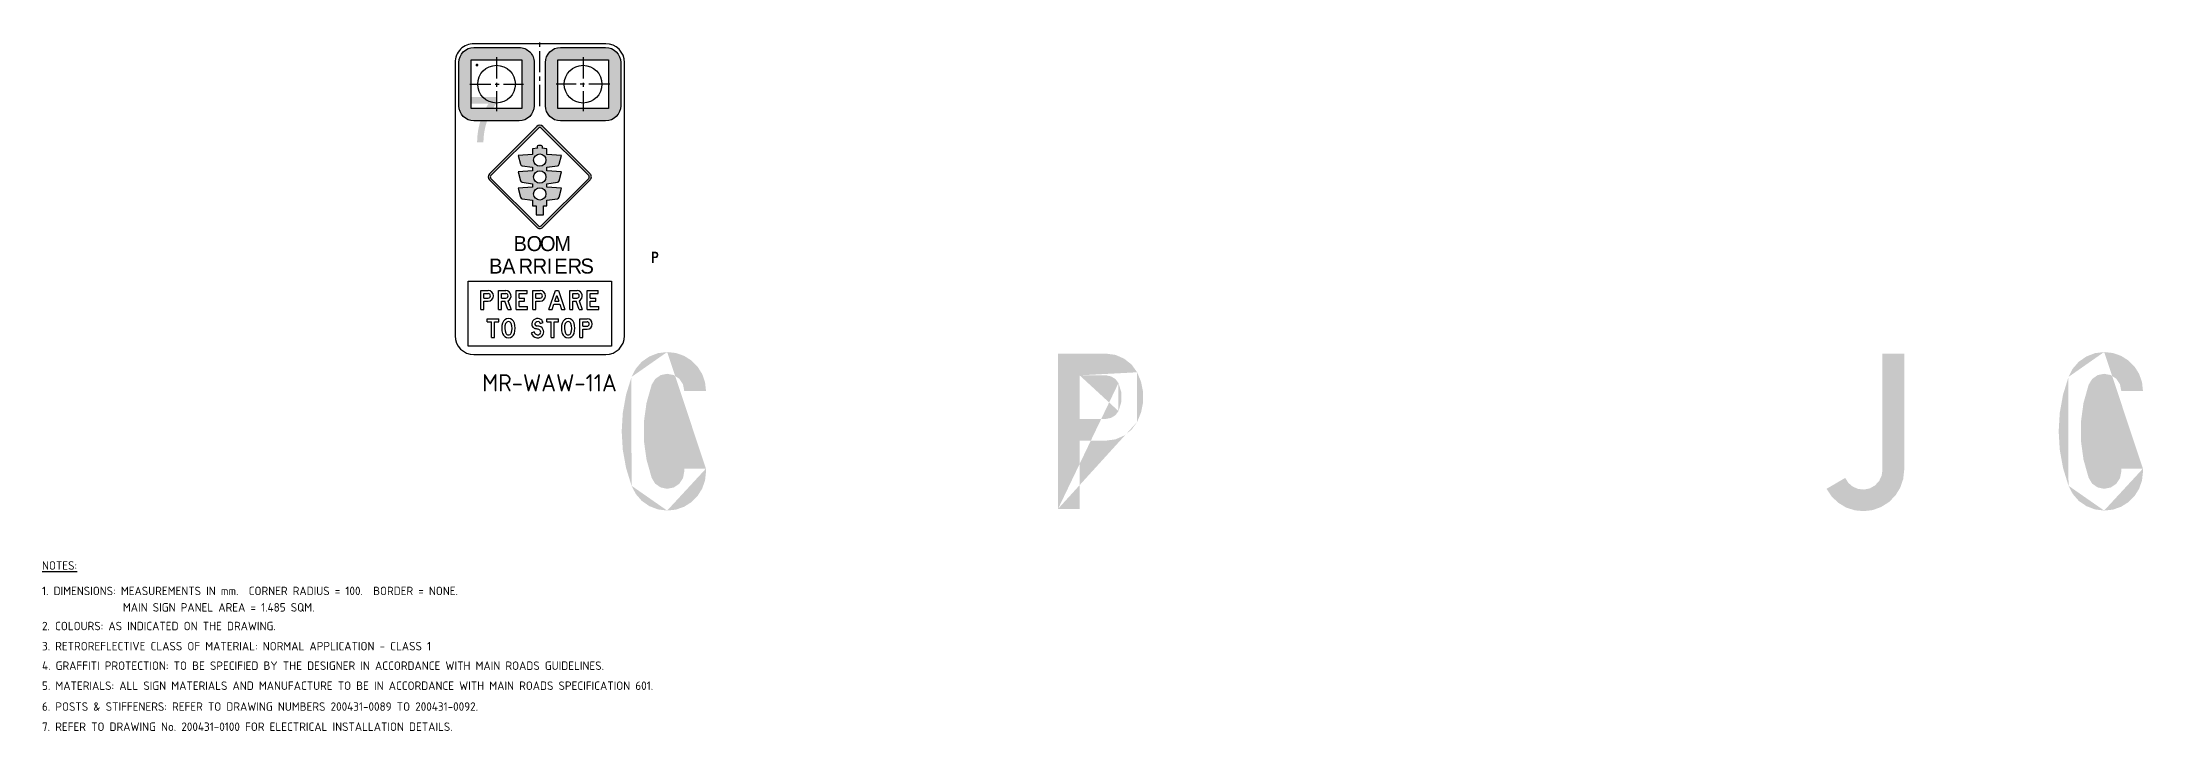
# Model space of a CAD drawing. Extents: x 19 to 1038, y -1303 to 254.
# Drawn here: x 19 to 763, y 10 to 254 of the extents above.
import ezdxf

# ---------------------------------------------------------------- set-up
doc = ezdxf.new("R2010")
doc.units = 0
doc.header["$LTSCALE"] = 6
doc.header["$MEASUREMENT"] = 0
doc.linetypes.add('CENTER', pattern=[2, 1.25, -0.25, 0.25, -0.25])
doc.linetypes.add('CENTERX2', pattern=[101.60000000000001, 63.5, -12.7, 12.7, -12.7])
for name, color, linetype in [('CENT25', 1, 'CENTER'), ('GREEN', 84, 'CONTINUOUS'), ('L25', 1, 'CONTINUOUS'), ('L35', 3, 'CONTINUOUS'), ('T25', 1, 'CONTINUOUS'), ('TBLK25', 1, 'CONTINUOUS')]:
    doc.layers.add(name, color=color, linetype=linetype)
doc.styles.add('DSERIES', font='Dseries.shx')
doc.styles.add('ISO', font='iso3098b.shx')

msp = doc.modelspace()

# ---------------------------------------------------------------- hatches: boundary and pattern name
at = {"layer": 'GREEN'}
h = msp.add_hatch(color=256, dxfattribs=at)
h.paths.add_polyline_path([(254.4669524879141, 101.9465322728692), (254.4411767802575, 101.9465322728692)], flags=16)
edge = h.paths.add_edge_path()
edge.add_line((246.7600158985751, 103.0548877021052), (254.4669524879141, 103.0548877021052))
edge.add_line((254.4669524879141, 103.0548877021052), (254.4669524879141, 101.9465322728692))
edge.add_line((254.1318682883776, 98.8792230617276), (254.4669524879141, 101.9465322728692))
edge.add_line((254.1318682883776, 98.8792230617276), (253.1266156897682, 95.96656809652592))
edge.add_line((253.1266156897682, 95.96656809652592), (251.4769703997424, 93.36322162320408))
edge.add_line((251.4769703997424, 93.36322162320408), (249.3118109565837, 91.17228647238863))
edge.add_line((249.3118109565837, 91.17228647238863), (246.7084644832619, 89.52264118236292))
edge.add_line((246.7084644832619, 89.52264118236292), (243.7958095180602, 88.51738858375347))
edge.add_line((243.7958095180602, 88.51738858375347), (240.7285003069186, 88.18230438421699))
edge.add_line((240.7285003069186, 88.18230438421699), (237.4807611421804, 88.59471570672343))
edge.add_line((237.4807611421804, 88.59471570672343), (234.4134519310388, 89.7546225512728))
edge.add_line((234.4134519310388, 89.7546225512728), (231.732778334747, 91.61047350255171))
edge.add_line((231.732778334747, 91.61047350255171), (229.5933945992449, 94.08494143759032))
edge.add_line((229.5933945992449, 94.08494143759032), (228.0984035551591, 96.997596402792))
edge.add_line((228.0984035551591, 96.997596402792), (226.1652254809102, 103.2610933633584))
edge.add_line((226.1652254809102, 103.2610933633584), (225.0053186363608, 109.7050202775214))
edge.add_line((225.0053186363608, 109.7050202775214), (224.6186830215111, 116.252050022311))
edge.add_line((224.6186830215111, 116.252050022311), (225.0053186363608, 122.773304059444))
edge.add_line((225.0053186363608, 122.773304059444), (226.1652254809102, 129.217230973607))
edge.add_line((226.1652254809102, 129.217230973607), (228.0984035551591, 135.4807279341734))
edge.add_line((228.0984035551591, 135.4807279341734), (229.5933945992449, 138.3933828993751))
edge.add_line((229.5933945992449, 138.3933828993751), (231.732778334747, 140.8678508344137))
edge.add_line((231.732778334747, 140.8678508344137), (234.4134519310388, 142.7237017856927))
edge.add_line((234.4134519310388, 142.7237017856927), (237.4807611421804, 143.9093843378987))
edge.add_line((237.4807611421804, 143.9093843378987), (240.7285003069186, 144.2960199527485))
edge.add_line((240.7285003069186, 144.2960199527485), (243.7958095180602, 143.960935753212))
edge.add_line((243.7958095180602, 143.960935753212), (246.7084644832619, 142.9556831546025))
edge.add_line((246.7084644832619, 142.9556831546025), (249.3118109565837, 141.3060378645768))
edge.add_line((249.3118109565837, 141.3060378645768), (251.4769703997424, 139.1408784214181))
edge.add_line((251.4769703997424, 139.1408784214181), (253.1266156897682, 136.5117562404395))
edge.add_line((253.1266156897682, 136.5117562404395), (254.1318682883776, 133.5991012752378))
edge.add_line((254.1318682883776, 133.5991012752378), (254.4669524879141, 130.5317920640963))
edge.add_line((254.4669524879141, 130.5317920640963), (246.7600158985751, 130.5317920640963))
edge.add_line((246.7600158985751, 130.5317920640963), (246.321828868412, 132.851605753195))
edge.add_line((246.321828868412, 132.851605753195), (245.0072677779228, 134.8363352427572))
edge.add_line((245.0072677779228, 134.8363352427572), (243.0483139960172, 136.1508963332464))
edge.add_line((243.0483139960172, 136.1508963332464), (240.7285003069186, 136.5890833634095))
edge.add_line((240.7285003069186, 136.5890833634095), (238.4086866178199, 136.1251206255898))
edge.add_line((238.4086866178199, 136.1251206255898), (236.475508543571, 134.7590081197872))
edge.add_line((236.475508543571, 134.7590081197872), (235.2382745760517, 132.7485029225683))
edge.add_line((235.2382745760517, 132.7485029225683), (233.4081993324294, 126.2788003007487))
edge.add_line((233.4081993324294, 126.2788003007487), (232.4802738567899, 119.6028920176758))
edge.add_line((232.4802738567899, 119.6028920176758), (232.4802738567899, 112.8754323192896))
edge.add_line((232.4802738567899, 112.8754323192896), (233.4081993324294, 106.2252997438734))
edge.add_line((233.4081993324294, 106.2252997438734), (235.2382745760517, 99.75559712205376))
edge.add_line((235.2382745760517, 99.75559712205376), (236.475508543571, 97.71931621717823))
edge.add_line((236.475508543571, 97.71931621717823), (238.4086866178199, 96.37897941903236))
edge.add_line((238.4086866178199, 96.37897941903236), (240.7285003069186, 95.88924097355596))
edge.add_line((240.7285003069186, 95.88924097355596), (243.0483139960172, 96.35320371137573))
edge.add_line((243.0483139960172, 96.35320371137573), (245.0072677779228, 97.66776480186496))
edge.add_line((245.0072677779228, 97.66776480186496), (246.321828868412, 99.62671858377053))
edge.add_line((246.321828868412, 99.62671858377053), (246.7600158985751, 101.9465322728692))
edge.add_line((246.7600158985751, 101.9465322728692), (246.7600158985751, 103.0548877021052))
edge = h.paths.add_edge_path(flags=16)
edge.add_line((254.4669524879141, 103.0548877021052), (254.4411767802575, 103.0548877021052))
edge.add_line((240.7285003069186, 144.2960199527485), (240.702724599262, 144.2960199527485))
edge.add_line((228.0984035551591, 135.4807279341734), (228.0726278475024, 135.4807279341734))
edge.add_line((228.0984035551591, 96.997596402792), (228.0726278475024, 96.997596402792))
edge.add_line((240.7285003069186, 88.18230438421699), (240.702724599262, 88.18230438421699))
h = msp.add_hatch(color=256, dxfattribs=at)
h.paths.add_polyline_path([(396.1302417688735, 136.0477935026198), (396.1044660612169, 136.0477935026198)], flags=16)
edge = h.paths.add_edge_path(flags=17)
edge.add_line((386.7736598895088, 120.6339203239419), (386.7736598895088, 136.0477935026198))
edge.add_line((386.7736598895088, 136.0477935026198), (396.1302417688735, 136.0477935026198))
edge.add_line((397.8829898895258, 135.6869335954267), (396.1302417688735, 136.0477935026198))
edge.add_line((397.8829898895258, 135.6869335954267), (399.429532348925, 134.7332324121305))
edge.add_line((399.429532348925, 134.7332324121305), (400.5121120705044, 133.2897927833581))
edge.add_line((400.5121120705044, 133.2897927833581), (401.5173646691138, 130.0420536186199))
edge.add_line((401.5173646691138, 130.0420536186199), (401.5173646691138, 126.6396602079418))
edge.add_line((401.5173646691138, 126.6396602079418), (400.5121120705044, 123.3919210432036))
edge.add_line((400.5121120705044, 123.3919210432036), (399.429532348925, 121.9484814144312))
edge.add_line((399.429532348925, 121.9484814144312), (397.8829898895258, 120.994780231135))
edge.add_line((397.8829898895258, 120.994780231135), (396.1302417688735, 120.6339203239419))
edge.add_line((396.1302417688735, 120.6339203239419), (386.7736598895088, 120.6339203239419))
h.paths.add_polyline_path([(396.1044660612169, 143.7289543843021), (396.1302417688735, 143.7289543843021)], flags=16)
edge = h.paths.add_edge_path()
edge.add_line((386.7736598895088, 88.74936995266336), (379.0924990078266, 88.74936995266336))
edge.add_line((379.0924990078266, 88.74936995266336), (379.0924990078266, 143.7289543843021))
edge.add_line((379.0924990078266, 143.7289543843021), (396.1302417688735, 143.7289543843021))
edge.add_line((399.429532348925, 143.290767354139), (396.1302417688735, 143.7289543843021))
edge.add_line((399.429532348925, 143.290767354139), (402.5226172677232, 141.9504305559931))
edge.add_line((402.5226172677232, 141.9504305559931), (405.1517394487017, 139.8625982358043))
edge.add_line((405.1517394487017, 139.8625982358043), (407.1106932306073, 137.1303732241992))
edge.add_line((407.1106932306073, 137.1303732241992), (408.5025814440665, 133.7537555211778))
edge.add_line((408.5025814440665, 133.7537555211778), (409.2243012584527, 130.1709321569031))
edge.add_line((409.2243012584527, 130.1709321569031), (409.2243012584527, 126.5107816696586))
edge.add_line((409.2243012584527, 126.5107816696586), (408.5025814440665, 122.9279583053839))
edge.add_line((408.5025814440665, 122.9279583053839), (407.1106932306073, 119.5513406023625))
edge.add_line((407.1106932306073, 119.5513406023625), (405.1517394487017, 116.8191155907574))
edge.add_line((405.1517394487017, 116.8191155907574), (402.5226172677232, 114.7312832705686))
edge.add_line((402.5226172677232, 114.7312832705686), (399.429532348925, 113.3909464724227))
edge.add_line((399.429532348925, 113.3909464724227), (396.1302417688735, 112.9527594422596))
edge.add_line((396.1302417688735, 112.9527594422596), (386.7736598895088, 112.9527594422596))
edge.add_line((386.7736598895088, 112.9527594422596), (386.7736598895088, 88.74936995266336))
edge = h.paths.add_edge_path()
edge.add_line((386.7736598895088, 136.0477935026198), (386.7478841818522, 136.0477935026198))
edge.add_line((400.5121120705044, 123.3919210432036), (400.4863363628477, 123.3919210432036))
edge.add_line((400.5121120705044, 133.2897927833581), (400.4863363628477, 133.2897927833581))
edge.add_line((379.0924990078266, 88.74936995266336), (379.0667233001699, 88.74936995266336))
edge.add_line((407.1106932306073, 119.5513406023625), (407.0849175229506, 119.5513406023625))
edge.add_line((407.1106932306073, 137.1303732241992), (407.0849175229506, 137.1303732241992))
h = msp.add_hatch(color=256, dxfattribs=at)
h.paths.add_polyline_path([(396.1302417688735, 136.0477935026198), (396.1044660612169, 136.0477935026198)], flags=16)
edge = h.paths.add_edge_path(flags=17)
edge.add_line((386.7736598895088, 120.6339203239419), (386.7736598895088, 136.0477935026198))
edge.add_line((386.7736598895088, 136.0477935026198), (396.1302417688735, 136.0477935026198))
edge.add_line((397.8829898895258, 135.6869335954267), (396.1302417688735, 136.0477935026198))
edge.add_line((397.8829898895258, 135.6869335954267), (399.429532348925, 134.7332324121305))
edge.add_line((399.429532348925, 134.7332324121305), (400.5121120705044, 133.2897927833581))
edge.add_line((400.5121120705044, 133.2897927833581), (401.5173646691138, 130.0420536186199))
edge.add_line((401.5173646691138, 130.0420536186199), (401.5173646691138, 126.6396602079418))
edge.add_line((401.5173646691138, 126.6396602079418), (400.5121120705044, 123.3919210432036))
edge.add_line((400.5121120705044, 123.3919210432036), (399.429532348925, 121.9484814144312))
edge.add_line((399.429532348925, 121.9484814144312), (397.8829898895258, 120.994780231135))
edge.add_line((397.8829898895258, 120.994780231135), (396.1302417688735, 120.6339203239419))
edge.add_line((396.1302417688735, 120.6339203239419), (386.7736598895088, 120.6339203239419))
h.paths.add_polyline_path([(396.1044660612169, 143.7289543843021), (396.1302417688735, 143.7289543843021)], flags=16)
edge = h.paths.add_edge_path()
edge.add_line((386.7736598895088, 88.74936995266336), (379.0924990078266, 88.74936995266336))
edge.add_line((379.0924990078266, 88.74936995266336), (379.0924990078266, 143.7289543843021))
edge.add_line((379.0924990078266, 143.7289543843021), (396.1302417688735, 143.7289543843021))
edge.add_line((399.429532348925, 143.290767354139), (396.1302417688735, 143.7289543843021))
edge.add_line((399.429532348925, 143.290767354139), (402.5226172677232, 141.9504305559931))
edge.add_line((402.5226172677232, 141.9504305559931), (405.1517394487017, 139.8625982358043))
edge.add_line((405.1517394487017, 139.8625982358043), (407.1106932306073, 137.1303732241992))
edge.add_line((407.1106932306073, 137.1303732241992), (408.5025814440665, 133.7537555211778))
edge.add_line((408.5025814440665, 133.7537555211778), (409.2243012584527, 130.1709321569031))
edge.add_line((409.2243012584527, 130.1709321569031), (409.2243012584527, 126.5107816696586))
edge.add_line((409.2243012584527, 126.5107816696586), (408.5025814440665, 122.9279583053839))
edge.add_line((408.5025814440665, 122.9279583053839), (407.1106932306073, 119.5513406023625))
edge.add_line((407.1106932306073, 119.5513406023625), (405.1517394487017, 116.8191155907574))
edge.add_line((405.1517394487017, 116.8191155907574), (402.5226172677232, 114.7312832705686))
edge.add_line((402.5226172677232, 114.7312832705686), (399.429532348925, 113.3909464724227))
edge.add_line((399.429532348925, 113.3909464724227), (396.1302417688735, 112.9527594422596))
edge.add_line((396.1302417688735, 112.9527594422596), (386.7736598895088, 112.9527594422596))
edge.add_line((386.7736598895088, 112.9527594422596), (386.7736598895088, 88.74936995266336))
edge = h.paths.add_edge_path()
edge.add_line((386.7736598895088, 136.0477935026198), (386.7478841818522, 136.0477935026198))
edge.add_line((400.5121120705044, 123.3919210432036), (400.4863363628477, 123.3919210432036))
edge.add_line((400.5121120705044, 133.2897927833581), (400.4863363628477, 133.2897927833581))
edge.add_line((379.0924990078266, 88.74936995266336), (379.0667233001699, 88.74936995266336))
edge.add_line((407.1106932306073, 119.5513406023625), (407.0849175229506, 119.5513406023625))
edge.add_line((407.1106932306073, 137.1303732241992), (407.0849175229506, 137.1303732241992))
h = msp.add_hatch(color=256, dxfattribs=at)
h.paths.add_polyline_path([(671.0023882194105, 102.4878221336589), (670.976612511754, 102.4878221336589)], flags=16)
edge = h.paths.add_edge_path()
edge.add_line((671.0023882194105, 143.7289543843021), (671.0023882194105, 102.4878221336589))
edge.add_line((670.6673040198741, 100.4515412287834), (671.0023882194105, 102.4878221336589))
edge.add_line((670.6673040198741, 100.4515412287834), (669.7651542518913, 98.56991456984775))
edge.add_line((669.7651542518913, 98.56991456984775), (668.3217146231187, 97.07492352576196))
edge.add_line((668.3217146231187, 97.07492352576196), (666.517415087153, 96.04389521949588))
edge.add_line((666.517415087153, 96.04389521949588), (664.4811341822776, 95.63148389698944))
edge.add_line((664.4811341822776, 95.63148389698944), (662.4190775697455, 95.83768955824269))
edge.add_line((662.4190775697455, 95.83768955824269), (660.5116752031531, 96.63673649559888))
edge.add_line((660.5116752031531, 96.63673649559888), (658.9135813284407, 97.97707329374475))
edge.add_line((658.9135813284407, 97.97707329374475), (657.8052258992047, 99.75559712205376))
edge.add_line((657.8052258992047, 99.75559712205376), (651.2066447391018, 95.88924097355596))
edge.add_line((651.2066447391018, 95.88924097355596), (652.9851685674108, 93.20856737726416))
edge.add_line((652.9851685674108, 93.20856737726416), (655.3049822565094, 90.96608081113544))
edge.add_line((655.3049822565094, 90.96608081113544), (658.0629829757712, 89.29065981345303))
edge.add_line((658.0629829757712, 89.29065981345303), (661.1302921869128, 88.28540721484364))
edge.add_line((661.1302921869128, 88.28540721484364), (664.3522556439943, 87.9760987229638))
edge.add_line((664.3522556439943, 87.9760987229638), (667.5484433934191, 88.3627343378136))
edge.add_line((667.5484433934191, 88.3627343378136), (670.5642011892475, 89.47108976704959))
edge.add_line((670.5642011892475, 89.47108976704959), (673.2964262008526, 91.19806218004533))
edge.add_line((673.2964262008526, 91.19806218004533), (675.5646884746379, 93.49210016148731))
edge.add_line((675.5646884746379, 93.49210016148731), (677.265885179977, 96.25010088074907))
edge.add_line((677.265885179977, 96.25010088074907), (678.3226891938997, 99.29163438423404))
edge.add_line((678.3226891938997, 99.29163438423404), (678.6835491010928, 102.4878221336589))
edge.add_line((678.6835491010928, 102.4878221336589), (678.6835491010928, 143.7289543843021))
edge.add_line((678.6835491010928, 143.7289543843021), (671.0023882194105, 143.7289543843021))
edge = h.paths.add_edge_path(flags=16)
edge.add_line((678.6835491010928, 102.4878221336589), (678.6577733934362, 102.4878221336589))
edge.add_line((678.6835491010928, 102.4878221336589), (678.6577733934362, 102.4878221336589))
edge = h.paths.add_edge_path(flags=16)
edge.add_line((657.8052258992047, 99.75559712205376), (657.779450191548, 99.75559712205376))
h = msp.add_hatch(color=256, dxfattribs=at)
h.paths.add_polyline_path([(763.2278702149115, 101.9465322728692), (763.2020945072547, 101.9465322728692)], flags=16)
edge = h.paths.add_edge_path()
edge.add_line((755.5467093332292, 103.0548877021052), (763.2278702149115, 103.0548877021052))
edge.add_line((763.2278702149115, 103.0548877021052), (763.2278702149115, 101.9465322728692))
edge.add_line((762.8927860153749, 98.8792230617276), (763.2278702149115, 101.9465322728692))
edge.add_line((762.8927860153749, 98.8792230617276), (761.8875334167656, 95.96656809652592))
edge.add_line((761.8875334167656, 95.96656809652592), (760.2636638343964, 93.36322162320408))
edge.add_line((760.2636638343964, 93.36322162320408), (758.0727286835811, 91.17228647238863))
edge.add_line((758.0727286835811, 91.17228647238863), (755.4693822102591, 89.52264118236292))
edge.add_line((755.4693822102591, 89.52264118236292), (752.5567272450575, 88.51738858375347))
edge.add_line((752.5567272450575, 88.51738858375347), (749.4894180339159, 88.18230438421699))
edge.add_line((749.4894180339159, 88.18230438421699), (746.2416788691778, 88.59471570672343))
edge.add_line((746.2416788691778, 88.59471570672343), (743.2001453656928, 89.7546225512728))
edge.add_line((743.2001453656928, 89.7546225512728), (740.4936960617443, 91.61047350255171))
edge.add_line((740.4936960617443, 91.61047350255171), (738.3543123262423, 94.08494143759032))
edge.add_line((738.3543123262423, 94.08494143759032), (736.8593212821564, 96.997596402792))
edge.add_line((736.8593212821564, 96.997596402792), (734.9261432079076, 103.2610933633584))
edge.add_line((734.9261432079076, 103.2610933633584), (733.7662363633582, 109.7050202775214))
edge.add_line((733.7662363633582, 109.7050202775214), (733.3796007485084, 116.252050022311))
edge.add_line((733.3796007485084, 116.252050022311), (733.7662363633582, 122.773304059444))
edge.add_line((733.7662363633582, 122.773304059444), (734.9261432079076, 129.217230973607))
edge.add_line((734.9261432079076, 129.217230973607), (736.8593212821564, 135.4807279341734))
edge.add_line((736.8593212821564, 135.4807279341734), (738.3543123262423, 138.3933828993751))
edge.add_line((738.3543123262423, 138.3933828993751), (740.4936960617443, 140.8678508344137))
edge.add_line((740.4936960617443, 140.8678508344137), (743.2001453656928, 142.7237017856927))
edge.add_line((743.2001453656928, 142.7237017856927), (746.2416788691778, 143.9093843378987))
edge.add_line((746.2416788691778, 143.9093843378987), (749.4894180339159, 144.2960199527485))
edge.add_line((749.4894180339159, 144.2960199527485), (752.5567272450575, 143.960935753212))
edge.add_line((752.5567272450575, 143.960935753212), (755.4693822102591, 142.9556831546025))
edge.add_line((755.4693822102591, 142.9556831546025), (758.0727286835811, 141.3060378645768))
edge.add_line((758.0727286835811, 141.3060378645768), (760.2636638343964, 139.1408784214181))
edge.add_line((760.2636638343964, 139.1408784214181), (761.8875334167656, 136.5117562404395))
edge.add_line((761.8875334167656, 136.5117562404395), (762.8927860153749, 133.5991012752378))
edge.add_line((762.8927860153749, 133.5991012752378), (763.2278702149115, 130.5317920640963))
edge.add_line((763.2278702149115, 130.5317920640963), (755.5467093332292, 130.5317920640963))
edge.add_line((755.5467093332292, 130.5317920640963), (755.0827465954094, 132.851605753195))
edge.add_line((755.0827465954094, 132.851605753195), (753.7681855049201, 134.8363352427572))
edge.add_line((753.7681855049201, 134.8363352427572), (751.8092317230146, 136.1508963332464))
edge.add_line((751.8092317230146, 136.1508963332464), (749.4894180339159, 136.5890833634095))
edge.add_line((749.4894180339159, 136.5890833634095), (747.1696043448172, 136.1251206255898))
edge.add_line((747.1696043448172, 136.1251206255898), (745.2364262705684, 134.7590081197872))
edge.add_line((745.2364262705684, 134.7590081197872), (743.9991923030491, 132.7485029225683))
edge.add_line((743.9991923030491, 132.7485029225683), (742.1691170594268, 126.2788003007487))
edge.add_line((742.1691170594268, 126.2788003007487), (741.266967291444, 119.6028920176758))
edge.add_line((741.266967291444, 119.6028920176758), (741.266967291444, 112.8754323192896))
edge.add_line((741.266967291444, 112.8754323192896), (742.1691170594268, 106.2252997438734))
edge.add_line((742.1691170594268, 106.2252997438734), (743.9991923030491, 99.75559712205376))
edge.add_line((743.9991923030491, 99.75559712205376), (745.2364262705684, 97.71931621717823))
edge.add_line((745.2364262705684, 97.71931621717823), (747.1696043448172, 96.37897941903236))
edge.add_line((747.1696043448172, 96.37897941903236), (749.4894180339159, 95.88924097355596))
edge.add_line((749.4894180339159, 95.88924097355596), (751.8092317230146, 96.35320371137573))
edge.add_line((751.8092317230146, 96.35320371137573), (753.7681855049201, 97.66776480186496))
edge.add_line((753.7681855049201, 97.66776480186496), (755.0827465954094, 99.62671858377053))
edge.add_line((755.0827465954094, 99.62671858377053), (755.5467093332292, 101.9465322728692))
edge.add_line((755.5467093332292, 101.9465322728692), (755.5467093332292, 103.0548877021052))
edge = h.paths.add_edge_path(flags=16)
edge.add_line((763.2278702149115, 103.0548877021052), (763.2020945072547, 103.0548877021052))
edge.add_line((749.4894180339159, 144.2960199527485), (749.4636423262592, 144.2960199527485))
edge.add_line((736.8593212821564, 135.4807279341734), (736.8335455744998, 135.4807279341734))
edge.add_line((736.8593212821564, 96.997596402792), (736.8335455744998, 96.997596402792))
edge.add_line((749.4894180339159, 88.18230438421699), (749.4636423262592, 88.18230438421699))
at = {"layer": 'L25', "linetype": 'Continuous'}
h = msp.add_hatch(color=256, dxfattribs=at)
edge = h.paths.add_edge_path()
edge.add_line((172.3065754566924, 252.0929187515363), (188.293947591699, 252.0929187515363))
edge.add_arc((188.293947591699, 246.759585418203), 5.333333333333343, 0, 90.00000000000028, ccw=False)
edge.add_line((193.6272809250323, 246.759585418203), (193.6272809250323, 231.4508253812278))
edge.add_arc((188.293947591699, 231.4508253812278), 5.333333333333343, -90, 0, ccw=False)
edge.add_line((188.293947591699, 226.1174920478944), (172.3065754566924, 226.1174920478945))
edge.add_arc((172.3065754566924, 231.4508253812278), 5.333333333333371, 180.0000000000003, 270, ccw=False)
edge.add_line((166.9732421233591, 231.4508253812278), (166.9732421233591, 246.759585418203))
edge.add_arc((172.3065754566924, 246.759585418203), 5.333333333333343, 90, 179.9999999999997, ccw=False)
h.paths.add_polyline_path([(171.3024799072994, 230.4467298318348), (171.3024799072994, 247.763680967596), (189.2980431410919, 247.7636809675961), (189.2980431410919, 230.4467298318348)], flags=16)
h = msp.add_hatch(color=256, dxfattribs=at)
edge = h.paths.add_edge_path()
edge.add_line((197.6211836173789, 231.4508253812278), (197.6211836173789, 246.759585418203))
edge.add_arc((202.9545169507123, 246.759585418203), 5.333333333333343, 90, 179.9999999999997, ccw=False)
edge.add_line((202.9545169507123, 252.0929187515363), (218.9418890857189, 252.0929187515364))
edge.add_arc((218.9418890857189, 246.759585418203), 5.333333333333343, 0, 89.99999999999972, ccw=False)
edge.add_line((224.2752224190523, 246.759585418203), (224.2752224190523, 231.4508253812278))
edge.add_arc((218.9418890857189, 231.4508253812278), 5.333333333333343, -90, 0, ccw=False)
edge.add_line((218.9418890857189, 226.1174920478945), (202.9545169507123, 226.1174920478945))
edge.add_arc((202.9545169507122, 231.4508253812278), 5.333333333333343, 180, 270.0000000000003, ccw=False)
h.paths.add_polyline_path([(201.9504214013195, 230.4467298318348), (201.9504214013194, 247.763680967596), (219.945984635112, 247.763680967596), (219.945984635112, 230.4467298318348)], flags=16)
at = {"layer": 'L25'}
h = msp.add_hatch(color=256, dxfattribs=at)
h.paths.add_polyline_path([(212.437683591859, 207.2945625967369), (212.9887781655513, 207.7766825268959), (196.6575857303342, 224.1078749820692, 0.1989123675384485), (195.6243712258112, 224.535846443053), (195.6243712258112, 223.8052534609296, -0.1989123675384481), (196.1409784780717, 223.5912677304381)])
h.paths.add_polyline_path([(195.1077639741823, 223.5912677310696, -0.1989123672207752), (195.6243712258112, 223.8052534609296), (195.6243712258112, 224.535846443053, 0.1989123672207845), (194.5911567225513, 224.1078749833321), (177.8014210343237, 207.3181393156321, 0.1962325273449363), (177.3797225818956, 206.2848214560028), (178.1000539906568, 206.2848214560028, -0.2023679238723607), (178.3180282859546, 206.8015320633695)])
h.paths.add_polyline_path([(212.437683591859, 207.2945625967369), (212.9307141668743, 206.801532021119, -0.4142135622069192), (212.9307141665361, 205.7683175172069), (205.7087359511171, 198.5463393024184), (206.5195651736851, 198.3239540210672), (213.4473214184603, 205.2517102652375, 0.4142135622069266), (213.4473214191367, 207.3181392727501), (212.9887781655513, 207.7766825268959)])
h = msp.add_hatch(color=1, dxfattribs=at)
edge = h.paths.add_edge_path()
edge.add_arc((201.7422353669219, 210.9355816121769), 0.7576213815243593, 277.4314079711583, 345.9637565320593)
edge.add_line((202.4772360681575, 210.7518314368677), (203.2611947512989, 213.8876661694293))
edge.add_line((203.2611947512989, 213.8876661694293), (198.1699790674541, 214.2513244325607))
edge.add_line((198.1699790674541, 214.2513244325607), (198.1699790674541, 216.2514448797858))
edge.add_line((198.1699790674541, 216.2514448797858), (196.4517176146406, 216.4423628189853))
edge.add_arc((196.109248909708, 216.8272371297439), 0.515182539436454, 311.6633144526573, 450.0000000000084)
edge.add_line((196.109248909708, 217.3424196691803), (195.6243712255317, 217.3424196691803))
edge.add_line((195.6243712255317, 217.3424196691803), (195.1394935413566, 217.3424196691808))
edge.add_arc((195.1394935413562, 216.8272371297436), 0.5151825394371483, 89.99999999996417, 228.3366855469845)
edge.add_line((194.7970248364207, 216.4423628189866), (193.0787633836092, 216.2514448797858))
edge.add_line((193.0787633836093, 216.2514448797858), (193.0787633836093, 214.2513244325607))
edge.add_line((193.0787633836093, 214.2513244325607), (187.9875476997645, 213.8876661694293))
edge.add_line((187.9875476997644, 213.8876661694293), (188.7715063829044, 210.751831436868))
edge.add_arc((189.50650708414, 210.9355816121775), 0.7576213815244511, 194.036243467973, 262.5685920288744)
edge.add_line((189.4085169528219, 210.1843239387343), (193.0787633836092, 209.7055961434133))
edge.add_line((193.0787633836093, 209.7055961434133), (193.0787633836093, 208.4327922224523))
edge.add_line((193.0787633836093, 208.4327922224523), (187.9875476997645, 208.069133959321))
edge.add_line((187.9875476997644, 208.069133959321), (188.7715063829056, 204.9332992267604))
edge.add_arc((189.5065070841419, 205.1170494020691), 0.757621381524952, 194.0362434678942, 262.5685920287939)
edge.add_line((189.4085169528227, 204.3657917286255), (193.0787633836092, 203.8870639333059))
edge.add_line((193.0787633836093, 203.8870639333059), (193.0787633836093, 202.6142600123441))
edge.add_line((193.0787633836093, 202.6142600123441), (187.9875476997645, 202.2506017492128))
edge.add_line((187.9875476997644, 202.2506017492128), (188.7715063829056, 199.1147670166521))
edge.add_arc((189.5065070841405, 199.2985171919603), 0.7576213815235965, 194.0362434678858, 262.5685920287864)
edge.add_line((189.4085169528215, 198.5472595185181), (193.0787633836092, 198.0685317231977))
edge.add_line((193.0787633836093, 198.0685317231977), (193.0787633836093, 196.0684112759733))
edge.add_line((193.0787633836093, 196.0684112759733), (194.3515673045705, 196.0684112759733))
edge.add_line((194.3515673045704, 196.0684112759733), (194.3515673045704, 192.8864014735699))
edge.add_line((194.3515673045704, 192.8864014735699), (195.6243712255316, 192.8864014735699))
edge.add_line((195.6243712255317, 192.8864014735699), (196.8971751464928, 192.8864014735699))
edge.add_line((196.8971751464928, 192.8864014735699), (196.8971751464928, 196.0684112759733))
edge.add_line((196.8971751464928, 196.0684112759733), (198.1699790674541, 196.0684112759733))
edge.add_line((198.1699790674541, 196.0684112759733), (198.1699790674541, 198.0685317231976))
edge.add_line((198.1699790674541, 198.0685317231977), (201.8402254982412, 198.5472595185178))
edge.add_arc((201.742235366922, 199.2985171919605), 0.757621381524044, 277.4314079712192, 345.9637565321194)
edge.add_line((202.4772360681575, 199.1147670166522), (203.2611947512989, 202.2506017492128))
edge.add_line((203.2611947512989, 202.2506017492128), (198.1699790674541, 202.6142600123441))
edge.add_line((198.1699790674541, 202.6142600123441), (198.1699790674541, 203.8870639333059))
edge.add_line((198.1699790674541, 203.8870639333059), (201.8402254982412, 204.3657917286261))
edge.add_arc((201.7422353669225, 205.1170494020683), 0.7576213815236208, 277.4314079711845, 345.9637565320864)
edge.add_line((202.4772360681575, 204.9332992267597), (203.2611947512989, 208.069133959321))
edge.add_line((203.2611947512989, 208.069133959321), (198.1699790674541, 208.4327922224523))
edge.add_line((198.1699790674541, 208.4327922224523), (198.1699790674541, 209.7055961434133))
edge.add_line((198.1699790674541, 209.7055961434133), (201.8402254982403, 210.1843239387338))
edge = h.paths.add_edge_path(flags=16)
edge.add_arc((195.6243712255317, 212.2512039853362), 2.181949578790522, 0, 360)
edge = h.paths.add_edge_path(flags=16)
edge.add_arc((195.6243712255317, 206.2508426436624), 2.181949578790522, 0, 360)
edge = h.paths.add_edge_path(flags=16)
edge.add_arc((195.6243712255317, 200.2504813019885), 2.181949578790522, 0, 360)
msp.add_hatch(color=256, dxfattribs=at).paths.add_polyline_path([(194.5911567427397, 188.4619745996233, 0.4303163540849964), (196.6575857509052, 188.4619745991485), (206.5195651736851, 198.3239540210672), (205.7087359511171, 198.5463393024184), (196.1409784989821, 188.9785818511188, -0.4507310562005132), (195.1077639946641, 188.9785818515925), (178.3180282856611, 205.7683175591417, -0.2022933329394238), (178.1000539906568, 206.2848214560028), (177.3797225818956, 206.2848214560028, 0.1961961821776605), (177.8014210337381, 205.2517103071712)])
at = {"layer": 'TBLK25', "linetype": 'CENTERX2'}
h = msp.add_hatch(color=256, dxfattribs=at)
h.paths.add_polyline_path([(175.678633093371, 218.5738399745064), (175.6721266000761, 218.5738399745064)], flags=16)
edge = h.paths.add_edge_path()
edge.add_line((175.685139586666, 219.0423074917433), (175.678633093371, 218.5738399745064))
edge.add_line((173.440399399906, 218.5738399745064), (175.678633093371, 218.5738399745064))
edge.add_line((173.440399399906, 218.5738399745064), (173.446905893201, 219.0683334649231))
edge.add_line((173.446905893201, 219.0683334649231), (173.4664253730859, 219.5628269553398))
edge.add_line((173.4664253730859, 219.5628269553398), (173.4924513462657, 220.0573204457565))
edge.add_line((173.4924513462657, 220.0573204457565), (173.5249838127405, 220.5518139361732))
edge.add_line((173.5249838127405, 220.5518139361732), (173.5705292658052, 221.0463074265899))
edge.add_line((173.5705292658052, 221.0463074265899), (173.6290877054598, 221.5342944237116))
edge.add_line((173.6290877054598, 221.5342944237116), (173.6941526384093, 222.0287879141283))
edge.add_line((173.6941526384093, 222.0287879141283), (173.7657240646539, 222.51677491125))
edge.add_line((173.7657240646539, 222.51677491125), (173.8503084774883, 223.0047619083717))
edge.add_line((173.8503084774883, 223.0047619083717), (173.9413993836177, 223.4927489054934))
edge.add_line((173.9413993836177, 223.4927489054934), (174.045503276337, 223.9742294093202))
edge.add_line((174.045503276337, 223.9742294093202), (174.1561136623512, 224.4622164064419))
edge.add_line((174.1561136623512, 224.4622164064419), (174.2797370349554, 224.9371904169737))
edge.add_line((174.2797370349554, 224.9371904169737), (174.4098669008545, 225.4186709208005))
edge.add_line((174.4098669008545, 225.4186709208005), (174.5465032600486, 225.8936449313323))
edge.add_line((174.5465032600486, 225.8936449313323), (174.6961526058326, 226.3686189418641))
edge.add_line((174.6961526058326, 226.3686189418641), (174.8523084449116, 226.837086459101))
edge.add_line((174.8523084449116, 226.837086459101), (175.0214772705804, 227.2990474830429))
edge.add_line((175.0214772705804, 227.2990474830429), (175.1971525895443, 227.7610085069848))
edge.add_line((175.1971525895443, 227.7610085069848), (175.385840895098, 228.2229695309267))
edge.add_line((175.385840895098, 228.2229695309267), (175.5745292006517, 228.6784240615736))
edge.add_line((175.5745292006517, 228.6784240615736), (175.7762304927954, 229.1338785922206))
edge.add_line((175.7762304927954, 229.1338785922206), (175.9909447715289, 229.5763201362776))
edge.add_line((175.9909447715289, 229.5763201362776), (176.2121655435574, 230.0252681736296))
edge.add_line((176.2121655435574, 230.0252681736296), (176.4398928088809, 230.4612032243917))
edge.add_line((176.4398928088809, 230.4612032243917), (176.6741265674993, 230.8971382751537))
edge.add_line((176.6741265674993, 230.8971382751537), (176.9213733127077, 231.3265668326209))
edge.add_line((176.9213733127077, 231.3265668326209), (177.175126551211, 231.749488896793))
edge.add_line((177.175126551211, 231.749488896793), (177.4353862830092, 232.1724109609652))
edge.add_line((177.4353862830092, 232.1724109609652), (171.364828038815, 232.1724109609652))
edge.add_line((171.364828038815, 232.1724109609652), (171.364828038815, 234.5733069868041))
edge.add_line((171.364828038815, 234.5733069868041), (180.155100480301, 234.5733069868041))
edge.add_line((180.155100480301, 234.5733069868041), (180.155100480301, 232.1724109609652))
edge.add_line((180.155100480301, 232.1724109609652), (179.8818277619128, 231.7885278565628))
edge.add_line((179.8818277619128, 231.7885278565628), (179.6215680301146, 231.4046447521603))
edge.add_line((179.6215680301146, 231.4046447521603), (179.3613082983163, 231.007748661168))
edge.add_line((179.3613082983163, 231.007748661168), (179.1140615531079, 230.6108525701757))
edge.add_line((179.1140615531079, 230.6108525701757), (178.8733213011946, 230.2074499858884))
edge.add_line((178.8733213011946, 230.2074499858884), (178.6390875425761, 229.8040474016011))
edge.add_line((178.6390875425761, 229.8040474016011), (178.4113602772527, 229.3876318307239))
edge.add_line((178.4113602772527, 229.3876318307239), (178.1966459985191, 228.9712162598467))
edge.add_line((178.1966459985191, 228.9712162598467), (177.9884382130805, 228.5548006889695))
edge.add_line((177.9884382130805, 228.5548006889695), (177.7867369209369, 228.1253721315023))
edge.add_line((177.7867369209369, 228.1253721315023), (177.5980486153831, 227.6959435740352))
edge.add_line((177.5980486153831, 227.6959435740352), (177.4158668031243, 227.2665150165681))
edge.add_line((177.4158668031243, 227.2665150165681), (177.2401914841605, 226.830579965806))
edge.add_line((177.2401914841605, 226.830579965806), (177.0775291517866, 226.388138421749))
edge.add_line((177.0775291517866, 226.388138421749), (176.9213733127077, 225.945696877692))
edge.add_line((176.9213733127077, 225.945696877692), (176.7782304602187, 225.5032553336349))
edge.add_line((176.7782304602187, 225.5032553336349), (176.6350876077296, 225.054307296283))
edge.add_line((176.6350876077296, 225.054307296283), (176.5114642351254, 224.598852765636))
edge.add_line((176.5114642351254, 224.598852765636), (176.3878408625213, 224.149904728284))
edge.add_line((176.3878408625213, 224.149904728284), (176.277230476507, 223.6944501976371))
edge.add_line((176.277230476507, 223.6944501976371), (176.1796330770827, 223.2324891736952))
edge.add_line((176.1796330770827, 223.2324891736952), (176.0885421709532, 222.7705281497533))
edge.add_line((176.0885421709532, 222.7705281497533), (176.0039577581188, 222.3085671258114))
edge.add_line((176.0039577581188, 222.3085671258114), (175.9323863318743, 221.8466061018695))
edge.add_line((175.9323863318743, 221.8466061018695), (175.8673213989248, 221.3846450779276))
edge.add_line((175.8673213989248, 221.3846450779276), (175.8087629592702, 220.9161775606907))
edge.add_line((175.8087629592702, 220.9161775606907), (175.7632175062055, 220.4477100434539))
edge.add_line((175.7632175062055, 220.4477100434539), (175.7306850397307, 219.979242526217))
edge.add_line((175.7306850397307, 219.979242526217), (175.7046590665508, 219.5107750089801))
edge.add_line((175.7046590665508, 219.5107750089801), (175.685139586666, 219.0423074917433))
edge = h.paths.add_edge_path(flags=16)
edge.add_line((180.155100480301, 232.1724109609652), (180.148593987006, 232.1724109609652))
edge.add_line((173.440399399906, 218.5738399745064), (173.4338929066111, 218.5738399745064))
h = msp.add_hatch(color=256, dxfattribs=at)
h.paths.add_polyline_path([(236.6165655970446, 179.2256585746765), (236.5538413436456, 179.2256585746765)], flags=0)
edge = h.paths.add_edge_path(flags=16)
edge.add_line((235.926598809655, 178.0966220134936), (235.926598809655, 179.2256585746765))
edge.add_line((235.926598809655, 179.2256585746765), (236.6165655970446, 179.2256585746765))
edge.add_line((236.9301868640399, 179.0374858144794), (236.6165655970446, 179.2256585746765))
edge.add_line((236.9301868640399, 179.0374858144794), (236.9929111174389, 178.6611402940851))
edge.add_line((236.9929111174389, 178.6611402940851), (236.9301868640399, 178.3475190270898))
edge.add_line((236.9301868640399, 178.3475190270898), (236.6165655970446, 178.0966220134936))
edge.add_line((236.6165655970446, 178.0966220134936), (235.926598809655, 178.0966220134936))
h.paths.add_polyline_path([(236.5538413436456, 179.790176855268), (236.6165655970446, 179.790176855268)], flags=16)
edge = h.paths.add_edge_path()
edge.add_line((235.926598809655, 175.7758246377287), (235.3620805290636, 175.7758246377287))
edge.add_line((235.3620805290636, 175.7758246377287), (235.3620805290636, 179.790176855268))
edge.add_line((235.3620805290636, 179.790176855268), (236.6165655970446, 179.790176855268))
edge.add_line((236.9301868640399, 179.7274526018689), (236.6165655970446, 179.790176855268))
edge.add_line((236.9301868640399, 179.7274526018689), (237.2438081310351, 179.6020040950709))
edge.add_line((237.2438081310351, 179.6020040950709), (237.4319808912323, 179.3511070814747))
edge.add_line((237.4319808912323, 179.3511070814747), (237.5574293980304, 178.9120373076813))
edge.add_line((237.5574293980304, 178.9120373076813), (237.5574293980304, 178.4729675338879))
edge.add_line((237.5574293980304, 178.4729675338879), (237.4319808912323, 178.0338977600946))
edge.add_line((237.4319808912323, 178.0338977600946), (237.2438081310351, 177.7830007464983))
edge.add_line((237.2438081310351, 177.7830007464983), (236.9301868640399, 177.5948279863012))
edge.add_line((236.9301868640399, 177.5948279863012), (236.6165655970446, 177.5321037329022))
edge.add_line((236.6165655970446, 177.5321037329022), (235.926598809655, 177.5321037329022))
edge.add_line((235.926598809655, 177.5321037329022), (235.926598809655, 175.7758246377287))

# ---------------------------------------------------------------- linework, layer by layer
at = {"layer": 'CENT25'}
for p, q in [((195.6243712117095, 231.3233411083643), (195.6243712117095, 254.018183324267)), ((180.3002615241956, 248.6090350910875), (180.3002615241956, 229.6013757083437)), ((210.9482030182157, 248.6090350910873), (210.9482030182157, 229.6013757083435)), ((170.7964318328237, 239.1052053997156), (189.8040912155675, 239.1052053997156)), ((220.4520327095877, 239.1052053997154), (201.4443733268438, 239.1052053997154))]:
    msp.add_line(p, q, dxfattribs=at)
at = {"layer": 'L25', "const_width": 0.45}
msp.add_lwpolyline([(173.1096761980224, 245.8717774115285, 1), (173.6596761980224, 245.8717774115285, 1)], format="xyb", close=True, dxfattribs=at)
at = {"layer": 'L25'}
for points in [[(213.4473214188812, 205.2517102652378, 0.4142135623858877), (213.4473214185053, 207.3181392733817), (196.6575857303342, 224.1078749820695, 0.4142135623729943), (194.5911567225514, 224.1078749833323), (177.8014210343237, 207.3181393156323, 0.4081422144437841), (177.8014210337367, 205.2517103071729), (194.5911567427397, 188.4619745996235, 0.4303163540853107), (196.6575857509063, 188.4619745991497), (213.4473214186182, 205.2517102653956)], [(212.9307141664309, 205.7683175175228, 0.4142135623858877), (212.9307141662429, 206.8015320217506), (196.1409784780717, 223.5912677304384, 0.4142135623729943), (195.1077639741823, 223.5912677310697), (178.3180282859546, 206.8015320633697, 0.4219342675993455), (178.3180282856611, 205.7683175591419), (195.1077639946641, 188.9785818515927, 0.4507310562005303), (196.1409784989821, 188.978581851119), (212.930714166694, 205.7683175173649)]]:
    msp.add_lwpolyline(points, format="xyb", dxfattribs=at)
at = {"layer": 'L25', "color": 1}
msp.add_circle((195.6243712255317, 200.2504813019887), 2.181949578790522, dxfattribs=at)
at = {"layer": 'L35'}
for p, q in [((174.7432614318078, 166.0640013767189), (177.3446958813516, 166.0640013767189)), ((174.7432614318078, 159.3946472060179), (174.7432614318078, 166.0640013767189)), ((175.8105377249791, 164.9968555975338), (177.3446958813516, 164.9968555975338)), ((175.8105377249791, 163.3965046345089), (175.8105377249791, 164.9968555975338)), ((180.9876639107671, 159.3946472060179), (180.9876639107671, 166.0640013767189)), ((180.9876639107671, 166.0640013767189), (183.5890983603106, 166.0640013767189)), ((182.0549402039384, 164.9968555975338), (183.5890983603106, 164.9968555975338)), ((182.0549402039384, 163.3965046345089), (182.0549402039384, 164.9968555975338)), ((187.2347879243393, 166.0640013767189), (191.0980629003645, 166.0640013767189)), ((187.2347879243393, 159.3946472060179), (187.2347879243393, 166.0640013767189)), ((188.2927307997906, 164.9968555975338), (191.0980629003645, 164.9968555975338)), ((188.2927307997906, 163.3965046345089), (188.2927307997906, 164.9968555975338)), ((191.0980629003645, 164.9968555975338), (191.0980629003645, 166.0640013767189)), ((193.1492222332572, 159.3946472060179), (193.1492222332572, 166.0640013767189)), ((193.1492222332572, 166.0640013767189), (195.7506566828006, 166.0640013767189)), ((194.2164985264282, 163.3965046345089), (194.2164985264284, 164.9968555975338)), ((194.2164985264284, 164.9968555975338), (195.7506566828006, 164.9968555975338)), ((198.8608359887843, 159.3946472060179), (201.1278630976741, 166.0640013767189)), ((200.9853982654761, 162.3291934884419), (201.6615488018577, 164.3183569096272)), ((201.1278630976741, 166.0640013767189), (202.1951358014178, 166.0640013767189)), ((201.6536748198803, 164.295192486787), (201.6654283589202, 164.3069460258267)), ((201.6615488018577, 164.3183569096272), (202.3378393621528, 162.3291934884419)), ((202.1951358014178, 166.0640013767189), (204.4626323886131, 159.3946472060179)), ((206.2035035044835, 166.0640013767189), (208.8049379540273, 166.0640013767189)), ((206.2035035044835, 159.3946472060179), (206.2035035044835, 166.0640013767189)), ((207.2707797976548, 163.3965046345089), (207.2707797976548, 164.9968555975338)), ((207.2707797976548, 164.9968555975338), (208.8049379540273, 164.9968555975338)), ((212.447584906112, 159.3946472060179), (212.447584906112, 166.0640013767189)), ((212.447584906112, 166.0640013767189), (216.310859882137, 166.0640013767189)), ((213.5055277815637, 163.3965046345089), (213.5055277815637, 164.9968555975338)), ((213.5055277815637, 164.9968555975338), (216.310859882137, 164.9968555975338)), ((216.310859882137, 164.9968555975338), (216.310859882137, 166.0640013767189)), ((174.7432614318078, 159.3946472060179), (175.8105377249791, 159.3946472060179)), ((175.8105377249791, 163.3965046345089), (177.3446958813516, 163.3965046345089)), ((175.8105377249791, 159.3946472060179), (175.8105377249791, 162.3291934884419)), ((175.8105377249791, 162.3291934884419), (177.3446958813516, 162.3291934884419)), ((180.9876639107671, 159.3946472060179), (182.0549402039384, 159.3946472060179)), ((182.0549402039384, 163.3965046345089), (183.5890983603106, 163.3965046345089)), ((182.0549402039384, 162.3291934884419), (183.2560099432692, 162.3291934884419)), ((182.0549402039384, 159.3946472060179), (182.0549402039384, 162.3291934884419)), ((184.3227669663918, 159.3946472060179), (183.2560099432692, 162.3291934884419)), ((184.3175910032601, 162.4771510217399), (185.4568144810936, 159.3946472060179)), ((184.3227669663918, 159.3946472060179), (185.4568144810936, 159.3946472060179)), ((187.2347879243393, 159.3946472060179), (191.3001420426798, 159.3946472060179)), ((188.2927307997906, 163.3965046345089), (190.2303119142784, 163.3965046345089)), ((188.2927307997906, 162.3291934884419), (190.2303119142784, 162.3291934884419)), ((188.2927307997906, 160.4617438731167), (188.2927307997906, 162.3291934884419)), ((188.2927307997906, 160.4617438731167), (191.3001420426798, 160.4617438731167)), ((190.2303119142784, 162.3291934884419), (190.2303119142784, 163.3965046345089)), ((191.3001420426798, 159.3946472060179), (191.3001420426798, 160.4617438731167)), ((193.1492222332572, 159.3946472060179), (194.2164985264284, 159.3946472060179)), ((194.2164985264284, 163.3965046345089), (195.7506566828006, 163.3965046345089)), ((194.2164985264284, 162.3291934884419), (195.7506566828006, 162.3291934884419)), ((194.2164985264284, 159.3946472060179), (194.2164985264284, 162.3291934884419)), ((198.8608359887843, 159.3946472060179), (199.9878959880031, 159.3946472060179)), ((199.9878959880031, 159.3946472060179), (200.6226739281263, 161.2620968213432)), ((200.6226739281263, 161.2620968213432), (202.7006388160316, 161.2620968213432)), ((200.9853982654761, 162.3291934884419), (202.3378393621528, 162.3291934884419)), ((202.7006388160316, 161.2620968213432), (203.3355482122236, 159.3946472060179)), ((203.3355482122236, 159.3946472060179), (204.4626323886131, 159.3946472060179)), ((206.2035035044835, 159.3946472060179), (207.2707797976548, 159.3946472060179)), ((207.2707797976548, 163.3965046345089), (208.8049379540273, 163.3965046345089)), ((207.2707797976548, 159.3946472060179), (207.2707797976548, 162.3291934884419)), ((207.2707797976548, 162.3291934884419), (208.4718495369858, 162.3291934884419)), ((209.5386065601086, 159.3946472060179), (208.4718495369858, 162.3291934884419)), ((209.5334305969771, 162.4771510217399), (210.67265407481, 159.3946472060179)), ((209.5386065601086, 159.3946472060179), (210.67265407481, 159.3946472060179)), ((212.447584906112, 159.3946472060179), (216.5129390244528, 159.3946472060179)), ((213.5055277815637, 163.3965046345089), (215.4431088960511, 163.3965046345089)), ((213.5055277815637, 160.4617438731167), (213.5055277815637, 162.3291934884419)), ((213.5055277815637, 162.3291934884419), (215.4431088960511, 162.3291934884419)), ((213.5055277815637, 160.4617438731167), (216.5129390244528, 160.4617438731167)), ((215.4431088960511, 162.3291934884419), (215.4431088960511, 163.3965046345089)), ((216.5129390244528, 159.3946472060179), (216.5129390244528, 160.4617438731167)), ((176.9785902950388, 156.0696922112952), (181.1143624468089, 156.0696922112952)), ((176.9785902950388, 155.0025955441965), (176.9785902950388, 156.0696922112952)), ((176.9785902950388, 155.0025955441965), (178.5129264628564, 155.0025955441965)), ((178.5129264628564, 149.4003380405942), (178.5129264628564, 155.0025955441965)), ((178.5129264628564, 149.4003380405942), (179.57970242977, 149.4003380405942)), ((179.57970242977, 149.4003380405942), (179.57970242977, 155.0025955441965)), ((179.57970242977, 155.0025955441965), (181.1143624468089, 155.0025955441965)), ((181.1143624468089, 155.0025955441965), (181.1143624468089, 156.0696922112952)), ((193.6011828196721, 151.4010858858135), (192.6007798007802, 151.000952619658)), ((195.8025430153684, 154.4017248797784), (196.8020946931786, 154.735201288896)), ((198.0994063771165, 155.0025955441965), (198.0994063771165, 156.0696922112952)), ((198.0994063771165, 156.0696922112952), (202.2351785288866, 156.0696922112952)), ((198.0994063771165, 155.0025955441965), (199.6337425449339, 155.0025955441965)), ((199.6337425449339, 149.4003380405942), (199.6337425449339, 155.0025955441965)), ((199.6337425449339, 149.4003380405942), (200.7005185118473, 149.4003380405942)), ((200.7005185118473, 155.0025955441965), (202.2351785288866, 155.0025955441965)), ((200.7005185118473, 149.4003380405942), (200.7005185118473, 155.0025955441965)), ((202.2351785288866, 155.0025955441965), (202.2351785288866, 156.0696922112952)), ((209.7495929194293, 149.4003380405942), (209.7495929194293, 156.0696922112952)), ((209.7495929194293, 156.0696922112952), (212.3510273689729, 156.0696922112952)), ((209.7495929194293, 149.4003380405942), (210.8168692126007, 149.4003380405942)), ((210.8168692126007, 153.4021954690852), (210.8168692126007, 155.0025464321101)), ((210.8168692126007, 155.0025464321101), (212.3510273689729, 155.0025464321101)), ((210.8168692126007, 153.4021954690852), (212.3510273689729, 153.4021954690852)), ((210.8168692126007, 152.3348843230182), (212.3510273689729, 152.3348843230182)), ((210.8168692126007, 149.4003380405942), (210.8168692126007, 152.3348843230182))]:
    msp.add_line(p, q, dxfattribs=at)
msp.add_lwpolyline([(218.9563092700177, 253.4262520848697), (172.2933596929936, 253.4262520848697, 0.4142135623730965), (165.626693026327, 246.759585418203), (165.6266930263275, 150.0820857172921, 0.4142135623730936), (172.2933596929941, 143.4154190506255), (218.9563092700176, 143.4154190506255, 0.4142135623730948), (225.6229759366843, 150.0820857172921), (225.6229759366844, 246.759585418203, 0.414213562373095)], format="xyb", close=True, dxfattribs=at)
at = {"layer": 'L35', "linetype": 'Continuous'}
for points in [[(172.3065754566924, 252.0929187515363), (188.293947591699, 252.0929187515363, -0.4142135623730955), (193.6272809250323, 246.759585418203), (193.6272809250323, 231.4508253812278, -0.414213562373095), (188.293947591699, 226.1174920478944), (172.3065754566924, 226.1174920478945, -0.414213562373095), (166.9732421233591, 231.4508253812278), (166.9732421233591, 246.759585418203, -0.414213562373095)], [(197.6211836173789, 231.4508253812278), (197.6211836173789, 246.759585418203, -0.4142135623730946), (202.9545169507123, 252.0929187515363), (218.9418890857189, 252.0929187515364, -0.414213562373095), (224.2752224190523, 246.759585418203), (224.2752224190523, 231.4508253812278, -0.414213562373095), (218.9418890857189, 226.1174920478945), (202.9545169507123, 226.1174920478945, -0.4142135623730955)]]:
    msp.add_lwpolyline(points, format="xyb", close=True, dxfattribs=at)
for points in [[(171.3024799072994, 230.4467298318348), (171.3024799072994, 247.763680967596), (189.2980431410919, 247.7636809675961), (189.2980431410919, 230.4467298318348)], [(201.9504214013195, 230.4467298318348), (201.9504214013194, 247.763680967596), (219.945984635112, 247.763680967596), (219.945984635112, 230.4467298318348)]]:
    msp.add_lwpolyline(points, close=True, dxfattribs=at)
at = {"layer": 'L35', "color": 1}
msp.add_lwpolyline([(201.8402254982404, 210.184323938734, 0.3082724156814749), (202.4772360681575, 210.751831436868), (203.2611947512989, 213.8876661694295), (198.1699790674541, 214.2513244325609), (198.1699790674541, 216.251444879786), (196.4517176146407, 216.4423628189855, 0.689446135801706), (196.109248909708, 217.3424196691806), (195.6243712255317, 217.3424196691806), (195.1394935413566, 217.342419669181, 0.6894461357995902), (194.7970248364207, 216.4423628189868), (193.0787633836093, 216.251444879786), (193.0787633836093, 214.2513244325609), (187.9875476997644, 213.8876661694295), (188.7715063829044, 210.7518314368682, 0.3082724156814749), (189.4085169528219, 210.1843239387345), (193.0787633836093, 209.7055961434135), (193.0787633836093, 208.4327922224526), (187.9875476997644, 208.0691339593212), (188.7715063829056, 204.9332992267606, 0.3082724156814749), (189.4085169528227, 204.3657917286257), (193.0787633836093, 203.8870639333061), (193.0787633836093, 202.6142600123443), (187.9875476997644, 202.250601749213), (188.7715063829056, 199.1147670166523, 0.3082724156814749), (189.4085169528215, 198.5472595185183), (193.0787633836093, 198.0685317231979), (193.0787633836093, 196.0684112759735), (194.3515673045704, 196.0684112759735), (194.3515673045704, 192.8864014735701), (195.6243712255317, 192.8864014735701), (196.8971751464928, 192.8864014735701), (196.8971751464928, 196.0684112759735), (198.1699790674541, 196.0684112759735), (198.1699790674541, 198.0685317231979), (201.8402254982412, 198.5472595185181, 0.3082724156814749), (202.4772360681575, 199.1147670166525), (203.2611947512989, 202.250601749213), (198.1699790674541, 202.6142600123443), (198.1699790674541, 203.8870639333061), (201.8402254982412, 204.3657917286262, 0.3082724156814749), (202.4772360681575, 204.93329922676), (203.2611947512989, 208.0691339593212), (198.1699790674541, 208.4327922224526), (198.1699790674541, 209.7055961434135)], format="xyb", close=True, dxfattribs=at)
at = {"layer": 'L35'}
msp.add_lwpolyline([(220.9544426008674, 146.4078785453438), (170.2977301705288, 146.4078785453438), (170.2977301705287, 169.4055778506603), (220.9544426008674, 169.4055778506604)], close=True, dxfattribs=at)
at = {"layer": 'L35', "linetype": 'Continuous'}
for centre in [(180.3002615241956, 239.1052053997154), (210.9482030182157, 239.1052053997152)]:
    msp.add_circle(centre, 6.666666666666665, dxfattribs=at)
at = {"layer": 'L35', "color": 1}
for centre in [(195.6243712255317, 212.2512039853364), (195.6243712255317, 206.2508426436626)]:
    msp.add_circle(centre, 2.181949578790517, dxfattribs=at)
at = {"layer": 'L35'}
for centre, radius, start, end in [((177.3446958813516, 164.1965974325804), 1.867403944138514, 270, 90), ((177.3446958813516, 164.1966801160214), 0.8001754815124337, 270, 90), ((183.5890983603106, 164.1965974325804), 1.867403944138514, 292.9613337747799, 90), ((183.5890983603106, 164.1966801160214), 0.8001754815124337, 270, 90), ((195.7506566828006, 164.1965974325804), 1.867403944138514, 270, 90), ((195.7506566828006, 164.1966801160214), 0.8001754815124337, 270, 90), ((208.8049379540273, 164.1965974325804), 1.867403944138514, 292.9613337747799, 90), ((208.8049379540273, 164.1966801160214), 0.8001754815124337, 270, 90), ((189.2311397537459, 152.7371626038397), 7.064857769756431, 164.9985723246621, 195.0712681550082), ((184.5158966062792, 153.9293382206214), 2.202806361699754, 16.92848930380771, 163.2045350372954), ((184.5158790200011, 151.5326882850238), 2.199502371142296, 196.7131132201167, 343.2868867798831), ((188.4197126527174, 152.7496076172748), 5.189364691480996, 161.4666530908031, 199.9117673897482), ((184.5173114882739, 153.9590110214305), 1.108897533972776, 23.09951916383451, 156.6183645725475), ((184.5170990190054, 151.510301166997), 1.110148763399312, 208.4020919369981, 331.2575282026519), ((180.622325474725, 152.7522985316414), 5.181929914214966, 339.9586454903855, 18.47103011887311), ((179.861847757975, 152.7368988433992), 7.005683332861831, 344.8006060152011, 15.17486125908519), ((194.8511704904582, 151.690302884345), 2.35360617853001, 197.0311205258848, 261.9783147797334), ((194.3312634195975, 154.1153138320535), 1.546566940758727, 172.6950427488664, 264.5120473134215), ((194.8776940881781, 154.0529753534485), 2.096502783100878, 56.48362582977006, 172.9040130093712), ((194.8715891204283, 151.6941777774375), 1.303777214840079, 192.9912428224532, 286.4599439430804), ((194.4345954434548, 154.1912261386767), 0.5698137199655471, 154.2696277582292, 240.5696995164746), ((194.953252608429, 153.9195285076063), 1.155164505941681, 106.1289449907925, 153.2979285994405), ((194.7408947015197, 154.7071491265553), 1.169738739346555, 239.9198754887776, 263.9700199094426), ((136.3959851345996, -86.03648250759224), 245.5101191671954, 76.12627978542373, 76.38616899034382), ((194.868023416132, 151.5793414129845), 2.246312623769882, 261.1576768096223, 302.884655521464), ((194.1925943805317, 149.3548243391709), 4.210604563203219, 64.69439874590874, 84.20119644595582), ((194.9132976728227, 154.1482835108789), 0.9246565885284699, 15.90793607348975, 107.688525341977), ((194.9630649567344, 151.3812860970231), 0.9777896678626102, 286.5143983764193, 72.00829193633551), ((194.9782973910978, 151.3980149066589), 2.034176110883215, 303.0493426505948, 60.09700275447901), ((194.8122910527925, 154.1122219426082), 2.08504719207854, 17.3845994353691, 54.0855474222513), ((210.3568061824376, 152.7371626038397), 7.064857769756431, 164.9985723246621, 195.0712681550082), ((205.6415630349705, 153.9293382206214), 2.202806361699754, 16.92848930380771, 163.2045350372954), ((205.6415454486926, 151.5326882850238), 2.199502371142296, 196.7131132201167, 343.2868867798831), ((209.545379081409, 152.7496076172748), 5.189364691480996, 161.4666530908031, 199.9117673897482), ((205.6429779169653, 153.9590110214305), 1.108897533972776, 23.09951916383451, 156.6183645725475), ((205.6427654476969, 151.510301166997), 1.110148763399312, 208.4020919369981, 331.2575282026519), ((201.7479919034167, 152.7522985316414), 5.181929914214966, 339.9586454903855, 18.47103011887311), ((200.9875141866667, 152.7368988433992), 7.005683332861831, 344.8006060152011, 15.17486125908519), ((212.3510273689729, 154.2022882671567), 1.867403944138512, 270, 90), ((212.3510273689729, 154.2023709505976), 0.8001754815124331, 270, 90)]:
    msp.add_arc(centre, radius, start, end, dxfattribs=at)

# ---------------------------------------------------------------- texts
at = {"layer": 'L35', "style": 'DSERIES'}
for s, p in [('B', (186.3312475093168, 180.0300320956583)), ('O', (190.9355512859073, 180.0300320956583)), ('O', (195.6708721432432, 180.0300320956583)), ('M', (200.8021859043863, 180.0300320956583)), ('B', (177.6643582485437, 172.0699694381696)), ('A', (182.2686620251343, 172.0699694381696)), ('R', (188.1151012569433, 172.0699694381696)), ('R', (193.0871127299262, 172.0699694381696)), ('I', (198.0591242029093, 172.0699694381696)), ('E', (200.7472748883918, 172.0699694381696)), ('R', (205.4572521998841, 172.0699694381696)), ('S', (210.0332707690599, 172.0699694381696))]:
    msp.add_text(s, height=5.310076272004635, dxfattribs=at).set_placement(p)
at = {"layer": 'T25', "style": 'ISO'}
msp.add_text('MR-WAW-11A', height=6.099372849411409, dxfattribs=at).set_placement((175.2176378255005, 130.3719031851351))
at = {"layer": 'T25', "color": 3, "style": 'ISO'}
for s, p in [('%%UNOTES:', (19.38596659691893, 67.25020666634467)), ('1. DIMENSIONS: MEASUREMENTS IN mm.  CORNER RADIUS = 100.  BORDER = NONE.', (19.38596659691893, 58.25020666634467)), ('MAIN SIGN PANEL AREA = 1.485 SQM.', (48.01926840002056, 52.42849977761389)), ('2. COLOURS: AS INDICATED ON THE DRAWING.', (19.38596659691893, 45.82228574230649)), ('3. RETROREFLECTIVE CLASS OF MATERIAL: NORMAL APPLICATION - CLASS 1', (19.38596659691893, 38.69504583723182)), ('4. GRAFFITI PROTECTION: TO BE SPECIFIED BY THE DESIGNER IN ACCORDANCE WITH MAIN ROADS GUIDELINES.', (19.38596659691893, 31.78722016710196)), ('5. MATERIALS: ALL SIGN MATERIALS AND MANUFACTURE TO BE IN ACCORDANCE WITH MAIN ROADS SPECIFICATION 601.', (19.38596659691893, 24.7040532897976)), ('6. POSTS & STIFFENERS: REFER TO DRAWING NUMBERS 200431-0089 TO 200431-0092.', (19.38596659691893, 17.31567590737703)), ('7. REFER TO DRAWING No. 200431-0100 FOR ELECTRICAL INSTALLATION DETAILS.', (19.38596659691893, 10.18843600230235))]:
    msp.add_text(s, height=3, dxfattribs=at).set_placement(p)

doc.saveas('drawing.dxf')
